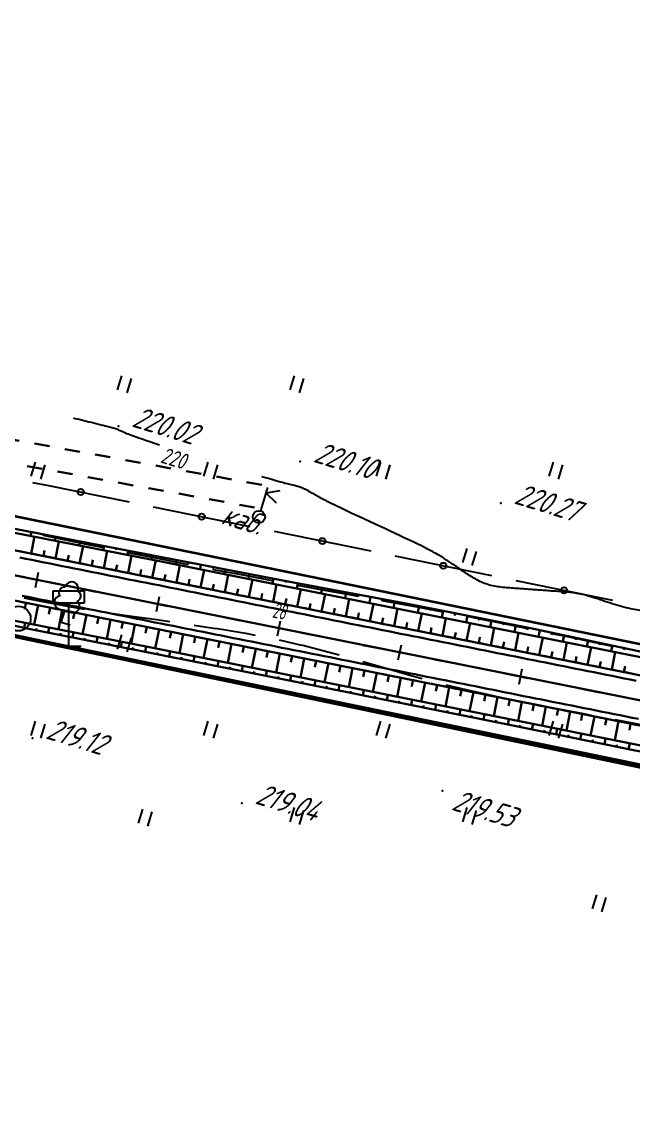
# Model space of a CAD drawing. Header units: millimetres. Extents: x -698 to 8131, y -704 to 4503.
# Drawn here: x 1916.4 to 2015.5, y 3355.9 to 3534.4 of the extents above; entities that cross this region are included whole.
import ezdxf

# ---------------------------------------------------------------- set-up
doc = ezdxf.new("R2010")
doc.units = ezdxf.units.MM
for name, pattern in [('CONTI', [0]), ('STRIHSMALL', [1, 0.5, -0.5]), ('STROT', [1.7, 0.5, -1.2])]:
    doc.linetypes.add(name, pattern=pattern)
for name, color, linetype, lineweight in [('10', 1, 'Continuous', 35), ('КОПИЯ_ОСЬ_13_ОТКОСЫ', 7, 'Continuous', 30), ('КОПИЯ_ОСЬ_ГРАНИЦЫ_ПОЛОС', 7, 'Continuous', 30), ('ОСЬ_ВЕРХ_ПОКРЫТИЯ_ГРАНИЦЫ_ПОЛОС', 7, 'Continuous', 30), ('ОСЬ_ВЕРХ_ПОКРЫТИЯ_ОСЬ', 1, 'Continuous', 30)]:
    doc.layers.add(name, color=color, linetype=linetype, lineweight=lineweight)
for name, color, linetype in [('_Ростелеком', 6, 'Continuous'), ('GOR_BDEFAULT', 212, 'CONTI'), ('NAD_MDEFAULT', 7, 'CONTI'), ('PI_OTDEFAULT', 172, 'CONTI'), ('PI_TTDEFAULT', 5, 'CONTI'), ('PLN_O', 7, 'CONTI'), ('SIT_LDEFAULT', 7, 'CONTI'), ('USLZNDEFAULT', 7, 'CONTI'), ('ZAPSKDEFAULT', 7, 'CONTI'), ('Изменение выноски', 3, 'Continuous'), ('ОСЬ_ВЕРХ_ПОКРЫТИЯ_ПИКЕТЫ', 1, 'Continuous'), ('разметка', 7, 'Continuous')]:
    doc.layers.add(name, color=color, linetype=linetype)
doc.styles.add('eskd', font='isocpeui.ttf', dxfattribs={"width": 1.2})
doc.styles.add('SHRFT', font='isocpeui.ttf', dxfattribs={"width": 3.5})
doc.styles.get("Standard").update_dxf_attribs({"font": 'isocpeui.ttf'})
doc.styles.add('STYLE1', font='isocpeui.ttf', dxfattribs={"width": 0.9})
doc.linetypes.add('кабель_связи_проект.', pattern='A,10,-1,["/",STYLE1,S=3,R=0,X=0,Y=-1.5],-4.1', length=15.1)

# ---------------------------------------------------------------- blocks, each defined once
blk = doc.blocks.new('BL_2011')
at = {"color": 0}
for p, q in [((0, 0), (0, 2.4)), ((1.6, 0), (1.6, 2.4))]:
    blk.add_line(p, q, dxfattribs=at)
blk = doc.blocks.new('BL_104')
at = {"color": 0}
for p, q in [((-0.9, 2), (0.9, 2)), ((0, 0), (0, 2)), ((1.5, 0), (0, 0))]:
    blk.add_line(p, q, dxfattribs=at)
for centre, radius, start, end in [((-0.94, 4.8), 0.88, 100, 235), ((0, 5.8), 1.04, 358, 185), ((0.94, 4.8), 0.88, 305, 80), ((-1, 3.1), 1.1, 115, 270), ((1, 3.1), 1.1, 270, 65)]:
    blk.add_arc(centre, radius, start, end, dxfattribs=at)
blk = doc.blocks.new('BL_4017')
at = {"color": 0}
for p, q in [((0, 1), (0, 5)), ((2, 5), (0, 4)), ((0, 4), (2, 3))]:
    blk.add_line(p, q, dxfattribs=at)
blk.add_circle((0, 0), 1, dxfattribs=at)
blk = doc.blocks.new('BL_13')
at = {"color": 0}
for p, q in [((-2.5, 7), (-2.5, 9)), ((-2.5, 9), (2.5, 9)), ((2.5, 9), (2.5, 7)), ((0, 7), (-2.5, 7)), ((0, 0), (0, 7)), ((2.5, 7), (0, 7)), ((2, 0), (0, 0))]:
    blk.add_line(p, q, dxfattribs=at)

msp = doc.modelspace()

# ---------------------------------------------------------------- linework, layer by layer
at = {"layer": '10'}
for points in [[(1046.54, 3727.06), (1198.73, 3733.06), (1220.21, 3730.38), (1260.15, 3712.3), (1366.67, 3650.01), (1391.9, 3633.6), (1426.22, 3611.28), (1477.83, 3579.5), (1522.49, 3550.7), (1558.31, 3536.5), (1597.92, 3523.88), (1628.59, 3510.07), (1698.42, 3498.65), (1715.91, 3495.08), (1834.88, 3470.78), (1953.68, 3446.5), (2141.8, 3408.07), (2216.55, 3392.8)], [(2162.78, 3383.77), (2086.08, 3399.1), (2023.84, 3412.1), (1914.29, 3434.96), (1842.82, 3450.02), (1748.35, 3469.32), (1605.03, 3494.4), (1606.56, 3488.91), (1596.89, 3490.53), (1543.04, 3509.99), (1510.86, 3521.34), (1481.72, 3540.65), (1368.53, 3619.73), (1289.9, 3664.83), (1246.89, 3688.96), (1228.04, 3695.53), (1204.68, 3699.25), (843.89, 3696)]]:
    msp.add_lwpolyline(points, dxfattribs=at)
at = {"layer": '_Ростелеком', "linetype": 'кабель_связи_проект.', "lineweight": 40, "ltscale": 0.25}
msp.add_lwpolyline([(1139.32, 3707.38), (1173.44, 3705.05), (1210.37, 3699.1), (1228.09, 3695.88), (1247.2, 3689.26), (1259.61, 3683.86), (1298.75, 3664.91), (1337.61, 3641.34), (1379.14, 3613.35), (1432.54, 3577.08), (1497.38, 3534.92), (1507.86, 3528.1), (1522.68, 3520.44), (1549.01, 3508.8), (1605.06, 3494.77), (1669.26, 3483.8), (1746.71, 3469.61), (1806.75, 3457.39), (1856.92, 3447.11), (1888.77, 3440.62), (1918.48, 3434.38), (2018.59, 3413.69), (2116.88, 3393.62), (2299.36, 3355.85)], dxfattribs=at)
at = {"layer": 'GOR_BDEFAULT', "color": 212, "elevation": 220, "flags": 128}
for points in [[(1938.73, 3465.87), (1937.9, 3466.14), (1937.15, 3466.39), (1936.48, 3466.62), (1935.89, 3466.82), (1935.37, 3467), (1934.92, 3467.16), (1934.52, 3467.3), (1934.18, 3467.43), (1933.89, 3467.54), (1933.64, 3467.64), (1933.43, 3467.73), (1933.26, 3467.8), (1933.11, 3467.87), (1932.98, 3467.92), (1932.87, 3467.97), (1932.24, 3468.27), (1932.07, 3468.35), (1931.92, 3468.42), (1931.78, 3468.48), (1931.65, 3468.52), (1930.2, 3468.89), (1929.91, 3468.97), (1929.59, 3469.05), (1929.24, 3469.13), (1928.87, 3469.22), (1928.48, 3469.32), (1928.09, 3469.42), (1927.68, 3469.52), (1927.27, 3469.62), (1926.87, 3469.72), (1926.47, 3469.81), (1926.09, 3469.91), (1925.72, 3470), (1925.38, 3470.08), (1925.06, 3470.16), (1924.77, 3470.23)], [(2140.79, 3433.66), (2140.53, 3433.44), (2140.25, 3433.19), (2139.94, 3432.93), (2139.61, 3432.64), (2139.27, 3432.35), (2138.91, 3432.04), (2138.55, 3431.72), (2138.18, 3431.41), (2137.8, 3431.09), (2137.44, 3430.78), (2137.08, 3430.47), (2136.73, 3430.17), (2136.39, 3429.89), (2136.08, 3429.63), (2135.78, 3429.39), (2135.52, 3429.17), (2135.27, 3428.97), (2135.05, 3428.8), (2134.86, 3428.65), (2134.68, 3428.51), (2134.51, 3428.39), (2134.37, 3428.28), (2134.23, 3428.19), (2134.11, 3428.11), (2134, 3428.04), (2133.9, 3427.97), (2133.8, 3427.92), (2133.7, 3427.86), (2133.61, 3427.81), (2133.52, 3427.76), (2133.43, 3427.71), (2133.33, 3427.66), (2133.24, 3427.61), (2133.14, 3427.55), (2133.04, 3427.5), (2132.94, 3427.44), (2132.84, 3427.38), (2132.73, 3427.33), (2132.63, 3427.27), (2132.52, 3427.21), (2132.41, 3427.15), (2132.3, 3427.08), (2132.18, 3427.02), (2132.07, 3426.95), (2131.95, 3426.88), (2131.82, 3426.82), (2131.7, 3426.75), (2131.58, 3426.67), (2131.45, 3426.6), (2131.32, 3426.53), (2131.19, 3426.46), (2131.05, 3426.39), (2130.92, 3426.32), (2130.78, 3426.26), (2130.64, 3426.19), (2130.5, 3426.13), (2130.35, 3426.07), (2130.21, 3426.01), (2130.06, 3425.96), (2129.91, 3425.91), (2129.76, 3425.87), (2129.61, 3425.83), (2129.46, 3425.79), (2129.3, 3425.76), (2129.15, 3425.73), (2128.99, 3425.7), (2128.83, 3425.67), (2128.67, 3425.65), (2128.5, 3425.63), (2128.33, 3425.61), (2128.17, 3425.59), (2128, 3425.57), (2127.82, 3425.55), (2127.65, 3425.53), (2127.47, 3425.51), (2127.3, 3425.49), (2127.11, 3425.47), (2126.93, 3425.45), (2126.75, 3425.43), (2126.56, 3425.41), (2126.37, 3425.39), (2126.18, 3425.37), (2125.99, 3425.35), (2125.79, 3425.33), (2125.59, 3425.3), (2125.39, 3425.28), (2125.19, 3425.26), (2124.98, 3425.23), (2124.78, 3425.21), (2124.57, 3425.19), (2124.36, 3425.16), (2124.14, 3425.14), (2123.92, 3425.12), (2123.71, 3425.09), (2123.48, 3425.07), (2123.26, 3425.04), (2123.03, 3425.02), (2122.8, 3424.99), (2122.57, 3424.97), (2122.34, 3424.94), (2122.1, 3424.91), (2121.86, 3424.89), (2121.61, 3424.86), (2121.37, 3424.83), (2121.11, 3424.8), (2120.86, 3424.77), (2120.6, 3424.74), (2120.34, 3424.71), (2120.06, 3424.67), (2119.78, 3424.63), (2119.48, 3424.58), (2119.17, 3424.53), (2118.85, 3424.47), (2118.51, 3424.41), (2118.15, 3424.34), (2117.77, 3424.25), (2117.37, 3424.16), (2116.94, 3424.06), (2116.49, 3423.94), (2116.01, 3423.82), (2115.51, 3423.68), (2114.98, 3423.53), (2114.43, 3423.37), (2113.86, 3423.2), (2113.28, 3423.03), (2112.7, 3422.86), (2112.1, 3422.68), (2111.51, 3422.5), (2110.91, 3422.33), (2110.33, 3422.16), (2109.75, 3421.99), (2109.19, 3421.84), (2108.65, 3421.69), (2108.13, 3421.56), (2107.63, 3421.43), (2107.17, 3421.33), (2106.73, 3421.24), (2106.32, 3421.16), (2105.93, 3421.1), (2105.56, 3421.04), (2105.22, 3421), (2104.89, 3420.96), (2104.57, 3420.94), (2104.27, 3420.92), (2103.98, 3420.91), (2103.7, 3420.9), (2103.42, 3420.9), (2103.15, 3420.9), (2102.89, 3420.91), (2102.62, 3420.91), (2102.35, 3420.92), (2102.08, 3420.92), (2101.81, 3420.93), (2101.54, 3420.93), (2101.27, 3420.94), (2100.99, 3420.94), (2100.71, 3420.95), (2100.44, 3420.96), (2100.16, 3420.96), (2099.88, 3420.97), (2099.59, 3420.98), (2099.31, 3420.98), (2099.02, 3420.99), (2098.73, 3421), (2098.45, 3421.01), (2098.15, 3421.02), (2097.86, 3421.03), (2097.57, 3421.04), (2097.27, 3421.05), (2096.98, 3421.06), (2096.68, 3421.07), (2096.38, 3421.09), (2096.08, 3421.1), (2095.78, 3421.12), (2095.48, 3421.14), (2095.17, 3421.17), (2094.87, 3421.2), (2094.56, 3421.23), (2094.26, 3421.26), (2093.95, 3421.3), (2093.64, 3421.34), (2093.33, 3421.39), (2093.02, 3421.44), (2092.71, 3421.49), (2092.39, 3421.55), (2092.08, 3421.61), (2091.77, 3421.67), (2091.45, 3421.74), (2091.13, 3421.8), (2090.82, 3421.87), (2090.5, 3421.94), (2090.18, 3422.02), (2089.86, 3422.09), (2089.54, 3422.16), (2089.22, 3422.24), (2088.9, 3422.32), (2088.57, 3422.39), (2088.25, 3422.47), (2087.93, 3422.55), (2087.6, 3422.63), (2087.28, 3422.71), (2086.95, 3422.79), (2086.62, 3422.87), (2086.29, 3422.95), (2085.97, 3423.03), (2085.64, 3423.11), (2085.31, 3423.19), (2084.98, 3423.27), (2084.65, 3423.35), (2084.31, 3423.44), (2083.98, 3423.52), (2083.65, 3423.6), (2083.32, 3423.68), (2082.98, 3423.77), (2082.65, 3423.85), (2082.32, 3423.93), (2081.98, 3424.02), (2081.65, 3424.1), (2081.31, 3424.18), (2080.97, 3424.27), (2080.64, 3424.35), (2080.3, 3424.43), (2079.97, 3424.52), (2079.63, 3424.6), (2079.29, 3424.68), (2078.96, 3424.77), (2078.62, 3424.85), (2078.29, 3424.93), (2077.95, 3425.02), (2077.63, 3425.1), (2077.3, 3425.18), (2076.99, 3425.26), (2076.68, 3425.33), (2076.37, 3425.41), (2076.08, 3425.48), (2075.79, 3425.55), (2075.52, 3425.62), (2075.26, 3425.68), (2075.01, 3425.74), (2074.77, 3425.79), (2074.55, 3425.84), (2074.34, 3425.89), (2074.14, 3425.94), (2073.95, 3425.98), (2073.77, 3426.02), (2073.59, 3426.06), (2073.42, 3426.1), (2073.24, 3426.13), (2073.07, 3426.17), (2072.89, 3426.21), (2072.71, 3426.25), (2072.52, 3426.29), (2072.32, 3426.33), (2072.12, 3426.38), (2071.9, 3426.43), (2071.67, 3426.49), (2071.42, 3426.54), (2071.17, 3426.6), (2070.9, 3426.67), (2070.62, 3426.74), (2070.33, 3426.81), (2070.04, 3426.88), (2069.73, 3426.95), (2069.42, 3427.03), (2069.11, 3427.11), (2068.79, 3427.18), (2068.47, 3427.26), (2068.15, 3427.34), (2067.82, 3427.42), (2067.5, 3427.5), (2067.17, 3427.59), (2066.85, 3427.67), (2066.52, 3427.75), (2066.2, 3427.82), (2065.88, 3427.9), (2065.56, 3427.98), (2065.24, 3428.06), (2064.92, 3428.14), (2064.61, 3428.22), (2064.29, 3428.29), (2063.97, 3428.37), (2063.66, 3428.44), (2063.35, 3428.52), (2063.03, 3428.59), (2062.72, 3428.67), (2062.41, 3428.74), (2062.1, 3428.81), (2061.8, 3428.88), (2061.49, 3428.95), (2061.19, 3429.02), (2060.88, 3429.09), (2060.58, 3429.17), (2060.28, 3429.24), (2059.98, 3429.31), (2059.68, 3429.38), (2059.39, 3429.45), (2059.09, 3429.53), (2058.8, 3429.6), (2058.5, 3429.68), (2058.21, 3429.76), (2057.92, 3429.84), (2057.63, 3429.92), (2057.35, 3430), (2057.06, 3430.09), (2056.78, 3430.17), (2056.49, 3430.26), (2056.21, 3430.35), (2055.93, 3430.43), (2055.65, 3430.52), (2055.37, 3430.61), (2055.09, 3430.7), (2054.82, 3430.78), (2054.54, 3430.87), (2054.27, 3430.96), (2053.99, 3431.05), (2053.72, 3431.13), (2053.45, 3431.22), (2053.18, 3431.3), (2052.91, 3431.39), (2052.64, 3431.47), (2052.37, 3431.55), (2052.11, 3431.63), (2051.84, 3431.72), (2051.57, 3431.8), (2051.31, 3431.88), (2051.05, 3431.96), (2050.78, 3432.04), (2050.52, 3432.12), (2050.26, 3432.2), (2050, 3432.27), (2049.74, 3432.35), (2049.49, 3432.43), (2049.23, 3432.51), (2048.97, 3432.58), (2048.72, 3432.66), (2048.46, 3432.74), (2048.21, 3432.81), (2047.96, 3432.89), (2047.7, 3432.97), (2047.45, 3433.04), (2047.2, 3433.12), (2046.95, 3433.19), (2046.7, 3433.26), (2046.45, 3433.34), (2046.21, 3433.41), (2045.96, 3433.48), (2045.71, 3433.55), (2045.47, 3433.62), (2045.22, 3433.69), (2044.98, 3433.76), (2044.73, 3433.83), (2044.49, 3433.9), (2044.24, 3433.96), (2043.99, 3434.02), (2043.75, 3434.08), (2043.5, 3434.14), (2043.25, 3434.19), (2043, 3434.25), (2042.75, 3434.3), (2042.5, 3434.34), (2042.25, 3434.39), (2041.99, 3434.43), (2041.74, 3434.47), (2041.48, 3434.51), (2041.23, 3434.54), (2040.97, 3434.58), (2040.71, 3434.61), (2040.45, 3434.64), (2040.19, 3434.68), (2039.92, 3434.71), (2039.66, 3434.75), (2039.39, 3434.79), (2039.13, 3434.83), (2038.86, 3434.87), (2038.59, 3434.91), (2038.33, 3434.96), (2038.06, 3435.01), (2037.79, 3435.06), (2037.52, 3435.12), (2037.24, 3435.18), (2036.97, 3435.24), (2036.7, 3435.3), (2036.43, 3435.37), (2036.16, 3435.43), (2035.89, 3435.5), (2035.62, 3435.57), (2035.34, 3435.63), (2035.07, 3435.7), (2034.8, 3435.77), (2034.53, 3435.84), (2034.27, 3435.91), (2034, 3435.98), (2033.73, 3436.04), (2033.47, 3436.11), (2033.2, 3436.18), (2032.94, 3436.25), (2032.67, 3436.31), (2032.41, 3436.38), (2032.15, 3436.45), (2031.89, 3436.52), (2031.63, 3436.58), (2031.37, 3436.65), (2031.11, 3436.71), (2030.85, 3436.78), (2030.59, 3436.85), (2030.34, 3436.91), (2030.08, 3436.98), (2029.82, 3437.05), (2029.57, 3437.11), (2029.31, 3437.17), (2029.06, 3437.24), (2028.81, 3437.3), (2028.55, 3437.36), (2028.3, 3437.42), (2028.04, 3437.48), (2027.79, 3437.54), (2027.53, 3437.6), (2027.28, 3437.65), (2027.02, 3437.7), (2026.76, 3437.76), (2026.5, 3437.8), (2026.24, 3437.85), (2025.98, 3437.89), (2025.72, 3437.94), (2025.46, 3437.98), (2025.2, 3438.02), (2024.93, 3438.06), (2024.67, 3438.09), (2024.4, 3438.13), (2024.13, 3438.17), (2023.87, 3438.2), (2023.6, 3438.23), (2023.32, 3438.27), (2023.05, 3438.3), (2022.78, 3438.33), (2022.5, 3438.37), (2022.23, 3438.4), (2021.95, 3438.43), (2021.67, 3438.47), (2021.39, 3438.5), (2021.11, 3438.54), (2020.82, 3438.57), (2020.54, 3438.6), (2020.25, 3438.64), (2019.96, 3438.67), (2019.68, 3438.7), (2019.39, 3438.74), (2019.09, 3438.77), (2018.8, 3438.81), (2018.51, 3438.84), (2018.21, 3438.88), (2017.92, 3438.91), (2017.62, 3438.95), (2017.32, 3438.99), (2017.01, 3439.03), (2016.7, 3439.08), (2016.39, 3439.12), (2016.07, 3439.18), (2015.75, 3439.23), (2015.42, 3439.3), (2015.09, 3439.36), (2014.75, 3439.44), (2014.4, 3439.52), (2014.04, 3439.61), (2013.67, 3439.7), (2013.3, 3439.81), (2012.92, 3439.92), (2012.53, 3440.04), (2012.14, 3440.17), (2011.75, 3440.29), (2011.35, 3440.42), (2010.96, 3440.55), (2010.56, 3440.69), (2010.17, 3440.82), (2009.79, 3440.94), (2009.4, 3441.07), (2009.03, 3441.19), (2008.66, 3441.3), (2008.31, 3441.4), (2007.96, 3441.5), (2007.63, 3441.59), (2007.31, 3441.66), (2007, 3441.73), (2006.7, 3441.79), (2006.41, 3441.85), (2006.13, 3441.89), (2005.86, 3441.93), (2005.59, 3441.97), (2005.33, 3442), (2005.07, 3442.03), (2004.81, 3442.05), (2004.56, 3442.07), (2004.31, 3442.09), (2004.06, 3442.11), (2003.81, 3442.13), (2003.56, 3442.14), (2003.31, 3442.16), (2003.06, 3442.18), (2002.8, 3442.2), (2002.55, 3442.22), (2002.29, 3442.23), (2002.03, 3442.25), (2001.78, 3442.27), (2001.52, 3442.29), (2001.26, 3442.31), (2000.99, 3442.33), (2000.73, 3442.34), (2000.47, 3442.36), (2000.2, 3442.38), (1999.94, 3442.4), (1999.67, 3442.42), (1999.41, 3442.44), (1999.14, 3442.46), (1998.87, 3442.48), (1998.6, 3442.5), (1998.33, 3442.52), (1998.05, 3442.54), (1997.78, 3442.56), (1997.51, 3442.58), (1997.23, 3442.6), (1996.95, 3442.62), (1996.68, 3442.64), (1996.4, 3442.66), (1996.12, 3442.68), (1995.84, 3442.7), (1995.56, 3442.72), (1995.28, 3442.75), (1995, 3442.77), (1994.71, 3442.79), (1994.43, 3442.82), (1994.15, 3442.85), (1993.87, 3442.89), (1993.59, 3442.92), (1993.32, 3442.97), (1993.04, 3443.02), (1992.77, 3443.07), (1992.49, 3443.13), (1992.23, 3443.2), (1991.96, 3443.28), (1991.7, 3443.37), (1991.44, 3443.46), (1991.18, 3443.56), (1990.93, 3443.67), (1990.68, 3443.79), (1990.43, 3443.91), (1990.19, 3444.04), (1989.95, 3444.18), (1989.71, 3444.31), (1989.48, 3444.46), (1989.25, 3444.6), (1989.02, 3444.74), (1988.8, 3444.89), (1988.58, 3445.03), (1988.36, 3445.18), (1988.15, 3445.32), (1987.94, 3445.47), (1987.73, 3445.61), (1987.53, 3445.74), (1987.33, 3445.88), (1987.13, 3446.01), (1986.94, 3446.14), (1986.74, 3446.27), (1986.55, 3446.4), (1986.37, 3446.53), (1986.18, 3446.65), (1986, 3446.77), (1985.82, 3446.89), (1985.65, 3447.01), (1985.47, 3447.13), (1985.3, 3447.25), (1985.13, 3447.36), (1984.96, 3447.47), (1984.79, 3447.59), (1984.6, 3447.71), (1984.4, 3447.84), (1984.17, 3447.97), (1983.93, 3448.11), (1983.66, 3448.27), (1983.35, 3448.43), (1983.01, 3448.62), (1982.63, 3448.82), (1982.21, 3449.03), (1981.73, 3449.27), (1981.21, 3449.53), (1980.62, 3449.82), (1979.98, 3450.13), (1979.28, 3450.46), (1978.54, 3450.81), (1977.76, 3451.18), (1976.95, 3451.56), (1976.12, 3451.95), (1975.28, 3452.34), (1974.43, 3452.73), (1973.59, 3453.13), (1972.76, 3453.51), (1971.95, 3453.89), (1971.17, 3454.25), (1970.42, 3454.6), (1969.73, 3454.92), (1969.08, 3455.23), (1968.49, 3455.5), (1967.97, 3455.75), (1967.49, 3455.98), (1967.07, 3456.19), (1966.69, 3456.37), (1966.35, 3456.54), (1966.05, 3456.69), (1965.79, 3456.82), (1965.55, 3456.94), (1965.34, 3457.05), (1965.16, 3457.15), (1964.99, 3457.24), (1964.84, 3457.32), (1964.69, 3457.4), (1964.56, 3457.48), (1964.42, 3457.55), (1964.29, 3457.62), (1964.17, 3457.69), (1964.04, 3457.76), (1963.92, 3457.83), (1963.8, 3457.9), (1963.68, 3457.97), (1963.57, 3458.03), (1963.45, 3458.09), (1963.34, 3458.16), (1963.23, 3458.22), (1963.13, 3458.28), (1963.02, 3458.33), (1962.92, 3458.39), (1962.82, 3458.45), (1962.72, 3458.5), (1962.62, 3458.56), (1962.53, 3458.61), (1962.43, 3458.66), (1962.33, 3458.71), (1962.24, 3458.76), (1962.14, 3458.81), (1962.04, 3458.86), (1961.94, 3458.9), (1961.83, 3458.95), (1961.72, 3458.99), (1961.61, 3459.03), (1961.49, 3459.07), (1961.37, 3459.11), (1961.24, 3459.15), (1961.11, 3459.19), (1960.96, 3459.22), (1960.8, 3459.26), (1960.61, 3459.31), (1960.4, 3459.36), (1960.14, 3459.42), (1959.85, 3459.49), (1959.51, 3459.58), (1959.12, 3459.68), (1958.67, 3459.8), (1958.16, 3459.94), (1957.58, 3460.1), (1956.92, 3460.29), (1956.18, 3460.5), (1955.35, 3460.74)]]:
    msp.add_lwpolyline(points, dxfattribs=at)
at = {"layer": 'PI_TTDEFAULT', "color": 5}
for p in [(1932.06, 3468.94, 220.02), (1961.53, 3463.21, 220.1), (1994.06, 3456.47, 220.27), (1918.11, 3418.37, 219.12), (1984.61, 3409.82, 219.53), (1952.06, 3407.83, 219.04)]:
    msp.add_point(p, dxfattribs=at)
at = {"layer": 'PLN_O'}
for p, q in [((1918.11, 3459.84), (1920.44, 3459.41)), ((1920.44, 3459.41), (1933.8, 3456.69)), ((1937.72, 3455.89), (1953.4, 3452.7)), ((1957.32, 3451.91), (1973, 3448.72)), ((1976.91, 3447.92), (1992.59, 3444.73)), ((1996.51, 3443.93), (2012.19, 3440.74))]:
    msp.add_line(p, q, dxfattribs=at)
for centre in [(1925.96, 3458.28), (1945.56, 3454.29), (1965.16, 3450.31), (1984.75, 3446.32), (2004.35, 3442.33)]:
    msp.add_circle(centre, 0.5, dxfattribs=at)
at = {"layer": 'SIT_LDEFAULT', "color": 7}
for p, q in [((1922.75, 3450.63), (1919.91, 3451.21)), ((1926.97, 3449.77), (1922.75, 3450.63)), ((1929.71, 3449.22), (1926.97, 3449.77)), ((1935.31, 3448.1), (1933.64, 3448.43)), ((1939.49, 3447.27), (1935.31, 3448.1)), ((1943.45, 3446.49), (1939.49, 3447.27)), ((1947.83, 3445.63), (1947.37, 3445.72)), ((1952.01, 3444.83), (1947.83, 3445.63)), ((1956.19, 3444.03), (1952.01, 3444.83)), ((1957.19, 3443.84), (1956.19, 3444.03)), ((1965.22, 3442.37), (1961.13, 3443.11)), ((1970.11, 3441.49), (1965.22, 3442.37)), ((1916.71, 3441.12), (1919.48, 3440.57)), ((1919.48, 3440.56), (1923.8, 3439.76)), ((1923.8, 3439.76), (1926.55, 3439.31)), ((1970.97, 3441.33), (1970.11, 3441.48)), ((1975.14, 3440.59), (1974.91, 3440.63)), ((1980.22, 3439.66), (1975.14, 3440.59)), ((1930.5, 3438.7), (1933.02, 3438.33)), ((1933.02, 3438.33), (1937.92, 3437.64)), ((1984.74, 3438.82), (1980.22, 3439.65)), ((1990.21, 3437.78), (1988.67, 3438.08)), ((1937.92, 3437.64), (1940.4, 3437.29)), ((1944.35, 3436.7), (1947.83, 3436.18)), ((1947.83, 3436.19), (1952.67, 3435.39)), ((1995.12, 3436.8), (1990.21, 3437.78)), ((1998.48, 3436.12), (1995.12, 3436.81)), ((1952.67, 3435.39), (1954.23, 3435.09)), ((2005.15, 3434.73), (2002.39, 3435.3)), ((2010.17, 3433.68), (2005.15, 3434.74)), ((1958.15, 3434.3), (1961.78, 3433.47)), ((1961.78, 3433.48), (1966.23, 3432.32)), ((2012.18, 3433.25), (2010.17, 3433.67)), ((1966.23, 3432.32), (1967.85, 3431.87)), ((1971.7, 3430.8), (1975.09, 3429.82)), ((1975.09, 3429.81), (1979.51, 3428.55)), ((1979.51, 3428.55), (1981.32, 3428.06)), ((1985.19, 3427.04), (1988.42, 3426.24)), ((1988.42, 3426.24), (1992.99, 3425.23)), ((1992.99, 3425.23), (1994.93, 3424.83)), ((1998.85, 3424.03), (2002.55, 3423.3)), ((2002.55, 3423.3), (2007.46, 3422.36)), ((2007.46, 3422.36), (2008.67, 3422.13)), ((2012.6, 3421.39), (2017.32, 3420.49))]:
    msp.add_line(p, q, dxfattribs=at)
msp.add_circle((1915.83, 3437.76), 2, dxfattribs=at)
at = {"layer": 'Изменение выноски', "color": 6, "linetype": 'STRIHSMALL', "lineweight": 30, "ltscale": 5}
for points in [[(556.33, 3860.56), (604.92, 3817.02), (628.18, 3799.3), (686.1, 3761.1), (720.91, 3742.41), (750.29, 3732.58), (769.13, 3728.28), (789.49, 3727.11), (889.15, 3726.4), (1065.26, 3728.59), (1211.22, 3732.1), (1235.19, 3728.31), (1268.03, 3716.59), (1413.95, 3630.28), (1512.48, 3559.58), (1541.19, 3544.01), (1583.74, 3530.32), (1643.33, 3517.86), (1703.53, 3507.5), (1908.59, 3467.92), (1956.68, 3459.18)], [(555.17, 3856.91), (603.76, 3813.37), (627.02, 3795.65), (684.94, 3757.46), (719.75, 3738.77), (749.12, 3728.93), (767.97, 3724.63), (788.33, 3723.46), (887.99, 3722.75), (1064.1, 3724.94), (1210.06, 3728.46), (1234.03, 3724.67), (1266.87, 3712.94), (1412.79, 3626.64), (1511.32, 3555.93), (1540.03, 3540.36), (1582.58, 3526.67), (1642.17, 3514.21), (1702.36, 3503.85), (1907.42, 3464.27), (1955.51, 3455.53)]]:
    msp.add_lwpolyline(points, dxfattribs=at)
at = {"layer": 'КОПИЯ_ОСЬ_13_ОТКОСЫ'}
for points in [[(1645.77, 3502.67), (2240.93, 3383.77)], [(1665.16, 3501.23), (1684.76, 3497.23), (1704.37, 3493.34), (1782.9, 3478.05), (1841.75, 3466.38), (1900.57, 3454.52), (1920.2, 3450.71), (1939.83, 3446.87), (2077.13, 3419.47), (2096.73, 3415.53), (2116.32, 3411.47), (2135.93, 3407.55), (2155.59, 3403.88)], [(1665.16, 3501.23), (1684.76, 3497.23), (1704.37, 3493.34), (1782.9, 3478.05), (1841.75, 3466.38), (1900.57, 3454.52), (1920.2, 3450.71), (1939.83, 3446.87), (2077.13, 3419.47), (2096.73, 3415.53), (2116.32, 3411.47), (2135.93, 3407.55), (2155.59, 3403.88)], [(1665.22, 3501.56), (1684.81, 3497.51), (1704.45, 3493.73), (1724.11, 3490.03), (1763.37, 3482.36), (1773.19, 3480.48), (1783.01, 3478.58), (1792.82, 3476.64), (1802.63, 3474.74), (1822.27, 3470.96), (1841.9, 3467.11), (1900.69, 3455.14), (1920.32, 3451.31), (1959.61, 3443.77), (1979.27, 3440.11), (1998.89, 3436.23), (2018.46, 3432.07), (2038.1, 3428.29), (2057.76, 3424.63), (2096.84, 3416.06), (2116.42, 3411.98), (2136.01, 3407.98), (2155.67, 3404.27)], [(1633.9, 3496.89), (2231.89, 3377.42)], [(1662.44, 3487.62), (1682.08, 3483.86), (1701.71, 3479.99), (1780.14, 3464.25), (1917.46, 3436.98), (1937.09, 3433.12), (2074.37, 3405.67), (2093.99, 3401.79), (2103.81, 3399.91), (2113.63, 3398.01), (2133.26, 3394.18), (2152.91, 3390.47)], [(1917.95, 3451.78), (1917.83, 3451.17)], [(1917.94, 3448.3), (1918.48, 3451.04)], [(1919.91, 3451.39), (1919.87, 3451.19)], [(1921.87, 3451.01), (1921.76, 3450.41)], [(1923.84, 3450.64), (1923.8, 3450.44)], [(1919.9, 3447.9), (1920.08, 3448.82)], [(1921.86, 3447.51), (1922.41, 3450.28)], [(1925.8, 3450.26), (1925.68, 3449.64)], [(1925.78, 3446.73), (1926.34, 3449.51)], [(1927.77, 3449.88), (1927.73, 3449.68)], [(1929.73, 3449.51), (1929.61, 3448.87)], [(1929.7, 3445.95), (1930.26, 3448.74)], [(1931.69, 3449.13), (1931.65, 3448.92)], [(1933.66, 3448.75), (1933.53, 3448.1)], [(1923.82, 3447.12), (1924, 3448.04)], [(1927.74, 3446.34), (1927.93, 3447.26)], [(1933.63, 3445.16), (1934.19, 3447.97)], [(1935.62, 3448.38), (1935.58, 3448.16)], [(1937.59, 3448), (1937.46, 3447.33)], [(1937.55, 3444.38), (1938.11, 3447.21)], [(1939.55, 3447.62), (1939.51, 3447.4)], [(1941.52, 3447.25), (1941.38, 3446.56)], [(1931.66, 3445.55), (1931.85, 3446.49)], [(1935.59, 3444.77), (1935.77, 3445.71)], [(1941.47, 3443.59), (1942.04, 3446.43)], [(1943.48, 3446.87), (1943.44, 3446.64)], [(1945.44, 3446.49), (1945.31, 3445.78)], [(1945.39, 3442.81), (1945.96, 3445.65)], [(1947.41, 3446.11), (1947.36, 3445.88)], [(1949.37, 3445.74), (1949.23, 3445)], [(1951.34, 3445.36), (1951.29, 3445.11)], [(1939.51, 3443.99), (1939.7, 3444.93)], [(1943.43, 3443.2), (1943.62, 3444.15)], [(1947.35, 3442.42), (1947.54, 3443.36)], [(1949.32, 3442.03), (1949.88, 3444.87)], [(1953.3, 3444.98), (1953.15, 3444.21)], [(1953.24, 3441.24), (1953.81, 3444.08)], [(1955.26, 3444.61), (1955.22, 3444.35)], [(1957.23, 3444.23), (1957.08, 3443.43)], [(1959.19, 3443.85), (1959.14, 3443.59)], [(1961.16, 3443.48), (1961, 3442.65)], [(1951.28, 3441.64), (1951.47, 3442.58)], [(1955.2, 3440.85), (1955.39, 3441.8)], [(1957.16, 3440.46), (1957.73, 3443.3)], [(1961.08, 3439.68), (1961.65, 3442.52)], [(1963.12, 3443.12), (1963.07, 3442.84)], [(1965.09, 3442.75), (1964.93, 3441.86)], [(1965.01, 3438.89), (1965.57, 3441.73)], [(1967.06, 3442.39), (1967, 3442.09)], [(1969.02, 3442.02), (1968.85, 3441.08)], [(1970.99, 3441.65), (1970.93, 3441.34)], [(1897.77, 3440.49), (1917.29, 3436.13), (1927.11, 3434.22), (1936.92, 3432.28), (1956.54, 3428.4), (1995.75, 3420.49), (2015.34, 3416.48), (2025.16, 3414.58), (2044.81, 3410.84), (2054.64, 3409), (2074.31, 3405.36), (2084.13, 3403.5), (2093.95, 3401.61), (2113.59, 3397.81), (2133.21, 3393.92), (2152.87, 3390.26)], [(1917.07, 3440.32), (1916.87, 3439.27)], [(1919.04, 3439.92), (1918.41, 3436.8)], [(1959.12, 3440.07), (1959.31, 3441.01)], [(1963.04, 3439.28), (1963.23, 3440.23)], [(1968.93, 3438.11), (1969.5, 3440.95)], [(1972.96, 3441.29), (1972.77, 3440.3)], [(1972.85, 3437.33), (1973.42, 3440.17)], [(1974.92, 3440.92), (1974.86, 3440.59)], [(1976.89, 3440.56), (1976.69, 3439.51)], [(1978.85, 3440.19), (1978.79, 3439.84)], [(1980.82, 3439.81), (1980.61, 3438.73)], [(1921, 3439.53), (1920.79, 3438.49)], [(1922.96, 3439.14), (1922.34, 3436.02)], [(1924.92, 3438.75), (1924.71, 3437.71)], [(1926.88, 3438.36), (1926.26, 3435.25)], [(1966.97, 3438.5), (1967.16, 3439.45)], [(1970.89, 3437.72), (1971.08, 3438.67)], [(1976.77, 3436.54), (1977.34, 3439.39)], [(1980.7, 3435.76), (1981.26, 3438.6)], [(1982.78, 3439.42), (1982.71, 3439.06)], [(1984.74, 3439.03), (1984.53, 3437.95)], [(1986.7, 3438.64), (1986.63, 3438.28)], [(1988.66, 3438.25), (1988.45, 3437.17)], [(1916.76, 3436.25), (1916.94, 3437.09)], [(1920.68, 3435.47), (1920.84, 3436.32)], [(1928.84, 3437.96), (1928.64, 3436.93)], [(1930.8, 3437.57), (1930.19, 3434.48)], [(1932.76, 3437.18), (1932.56, 3436.15)], [(1934.73, 3436.79), (1934.11, 3433.71)], [(1936.69, 3436.4), (1936.48, 3435.37)], [(1974.81, 3436.93), (1975, 3437.88)], [(1978.73, 3436.15), (1978.92, 3437.1)], [(1982.66, 3435.37), (1982.85, 3436.32)], [(1984.62, 3434.98), (1985.19, 3437.82)], [(1988.54, 3434.19), (1989.11, 3437.04)], [(1990.63, 3437.87), (1990.56, 3437.5)], [(1992.59, 3437.48), (1992.37, 3436.39)], [(1992.46, 3433.41), (1993.03, 3436.25)], [(1994.55, 3437.09), (1994.48, 3436.73)], [(1996.51, 3436.7), (1996.3, 3435.6)], [(1998.47, 3436.31), (1998.4, 3435.95)], [(1918.72, 3435.85), (1918.77, 3436.13)], [(1922.64, 3435.09), (1922.7, 3435.37)], [(1924.61, 3434.71), (1924.77, 3435.54)], [(1926.57, 3434.32), (1926.62, 3434.6)], [(1928.53, 3433.94), (1928.7, 3434.77)], [(1938.65, 3436.01), (1938.03, 3432.93)], [(1940.61, 3435.61), (1940.41, 3434.59)], [(1942.57, 3435.22), (1941.96, 3432.15)], [(1944.53, 3434.83), (1944.33, 3433.81)], [(1946.49, 3434.44), (1945.88, 3431.36)], [(1986.58, 3434.58), (1986.77, 3435.53)], [(1990.5, 3433.8), (1990.69, 3434.75)], [(1996.39, 3432.62), (1996.95, 3435.47)], [(2000.43, 3435.9), (2000.2, 3434.82)], [(2000.31, 3431.84), (2000.88, 3434.69)], [(2002.39, 3435.49), (2002.31, 3435.13)], [(2004.34, 3435.07), (2004.13, 3434.04)], [(2006.3, 3434.65), (2006.23, 3434.31)], [(1930.49, 3433.55), (1930.55, 3433.83)], [(1932.46, 3433.17), (1932.62, 3434)], [(1934.42, 3432.78), (1934.47, 3433.06)], [(1936.38, 3432.39), (1936.55, 3433.23)], [(1948.45, 3434.05), (1948.25, 3433.02)], [(1950.42, 3433.65), (1949.8, 3430.58)], [(1952.38, 3433.26), (1952.17, 3432.24)], [(1954.34, 3432.87), (1953.72, 3429.8)], [(1994.42, 3433.02), (1994.61, 3433.97)], [(1998.35, 3432.23), (1998.54, 3433.18)], [(2004.23, 3431.06), (2004.8, 3433.91)], [(2008.26, 3434.24), (2008.05, 3433.26)], [(2008.15, 3430.27), (2008.72, 3433.12)], [(2010.21, 3433.82), (2010.14, 3433.5)], [(2012.17, 3433.41), (2011.97, 3432.48)], [(2014.13, 3432.99), (2014.06, 3432.68)], [(1938.34, 3432), (1938.4, 3432.28)], [(1940.3, 3431.61), (1940.47, 3432.45)], [(1942.27, 3431.22), (1942.32, 3431.5)], [(1944.23, 3430.84), (1944.39, 3431.66)], [(1948.15, 3430.06), (1948.31, 3430.88)], [(1956.3, 3432.48), (1956.09, 3431.45)], [(1958.26, 3432.09), (1957.65, 3429.01)], [(1960.22, 3431.7), (1960.02, 3430.67)], [(1962.18, 3431.3), (1961.57, 3428.23)], [(1964.14, 3430.91), (1963.94, 3429.89)], [(2002.27, 3431.45), (2002.46, 3432.4)], [(2006.19, 3430.67), (2006.38, 3431.62)], [(2010.11, 3429.88), (2010.3, 3430.83)], [(2012.08, 3429.49), (2012.65, 3432.34)], [(1946.19, 3430.45), (1946.24, 3430.72)], [(1950.11, 3429.67), (1950.17, 3429.94)], [(1952.08, 3429.28), (1952.24, 3430.09)], [(1954.04, 3428.89), (1954.09, 3429.16)], [(1956, 3428.5), (1956.16, 3429.31)], [(1966.11, 3430.52), (1965.49, 3427.44)], [(1968.07, 3430.13), (1967.86, 3429.1)], [(1970.03, 3429.74), (1969.41, 3426.66)], [(1971.99, 3429.34), (1971.78, 3428.32)], [(2014.04, 3429.1), (2014.23, 3430.05)], [(1957.96, 3428.11), (1958.01, 3428.38)], [(1959.92, 3427.71), (1960.08, 3428.52)], [(1961.88, 3427.32), (1961.94, 3427.59)], [(1963.84, 3426.92), (1964.01, 3427.74)], [(1973.95, 3428.95), (1973.34, 3425.87)], [(1975.91, 3428.56), (1975.71, 3427.53)], [(1977.87, 3428.17), (1977.26, 3425.09)], [(1979.83, 3427.78), (1979.63, 3426.75)], [(1981.8, 3427.39), (1981.18, 3424.31)], [(1965.8, 3426.53), (1965.86, 3426.8)], [(1967.76, 3426.13), (1967.93, 3426.96)], [(1969.72, 3425.74), (1969.78, 3426.01)], [(1971.68, 3425.34), (1971.85, 3426.17)], [(1983.76, 3426.99), (1983.55, 3425.97)], [(1985.72, 3426.6), (1985.1, 3423.52)], [(1987.68, 3426.21), (1987.47, 3425.18)], [(1989.64, 3425.82), (1989.03, 3422.74)], [(1973.64, 3424.95), (1973.7, 3425.22)], [(1975.61, 3424.55), (1975.77, 3425.39)], [(1977.57, 3424.16), (1977.62, 3424.44)], [(1979.53, 3423.76), (1979.7, 3424.6)], [(1983.45, 3422.97), (1983.62, 3423.82)], [(1991.6, 3425.43), (1991.4, 3424.4)], [(1993.56, 3425.03), (1992.95, 3421.95)], [(1995.52, 3424.64), (1995.32, 3423.62)], [(1997.49, 3424.25), (1996.87, 3421.17)], [(1999.45, 3423.86), (1999.24, 3422.83)], [(1981.49, 3423.37), (1981.54, 3423.65)], [(1985.41, 3422.58), (1985.46, 3422.86)], [(1987.37, 3422.18), (1987.54, 3423.03)], [(1989.33, 3421.79), (1989.39, 3422.07)], [(1991.29, 3421.39), (1991.46, 3422.25)], [(2001.41, 3423.47), (2000.79, 3420.38)], [(2003.37, 3423.08), (2003.16, 3422.05)], [(2005.33, 3422.68), (2004.71, 3419.6)], [(2007.29, 3422.29), (2007.09, 3421.26)], [(2009.25, 3421.9), (2008.64, 3418.82)], [(1993.25, 3421), (1993.31, 3421.28)], [(1995.21, 3420.6), (1995.39, 3421.47)], [(1997.17, 3420.2), (1997.23, 3420.49)], [(1999.13, 3419.8), (1999.31, 3420.68)], [(2011.21, 3421.51), (2011.01, 3420.48)], [(2013.18, 3421.12), (2012.56, 3418.03)], [(2015.14, 3420.72), (2014.93, 3419.7)], [(2001.09, 3419.4), (2001.15, 3419.69)], [(2003.05, 3419), (2003.23, 3419.9)], [(2005.01, 3418.6), (2005.07, 3418.9)], [(2006.97, 3418.19), (2007.16, 3419.11)], [(2010.89, 3417.39), (2011.08, 3418.33)], [(2008.93, 3417.79), (2008.99, 3418.1)], [(2012.85, 3416.99), (2012.91, 3417.3)], [(2014.8, 3416.59), (2015, 3417.54)]]:
    msp.add_lwpolyline(points, dxfattribs=at)
at = {"layer": 'КОПИЯ_ОСЬ_ГРАНИЦЫ_ПОЛОС'}
for points in [[(1916.27, 3448.63), (1917.25, 3448.43), (1918.23, 3448.24), (1919.21, 3448.04), (1920.2, 3447.85), (1921.18, 3447.65), (1922.16, 3447.45), (1923.14, 3447.26), (1924.12, 3447.06), (1925.1, 3446.87), (1926.08, 3446.67), (1927.06, 3446.48), (1928.04, 3446.28), (1929.02, 3446.08), (1930, 3445.89), (1930.98, 3445.69), (1931.96, 3445.5), (1932.94, 3445.3), (1933.92, 3445.11), (1934.9, 3444.91), (1935.88, 3444.71), (1936.86, 3444.52), (1937.84, 3444.32), (1938.82, 3444.13), (1939.8, 3443.93), (1940.78, 3443.73), (1941.76, 3443.54), (1942.74, 3443.34), (1943.72, 3443.15), (1944.7, 3442.95), (1945.68, 3442.76), (1946.66, 3442.56), (1947.64, 3442.36), (1948.62, 3442.17), (1949.6, 3441.97), (1950.58, 3441.78), (1951.56, 3441.58), (1952.54, 3441.39), (1953.52, 3441.19), (1954.5, 3440.99), (1955.48, 3440.8), (1956.46, 3440.6), (1957.44, 3440.41), (1958.42, 3440.21), (1959.4, 3440.01), (1960.38, 3439.82), (1961.36, 3439.62), (1962.34, 3439.43), (1963.32, 3439.23), (1964.3, 3439.04), (1965.28, 3438.84), (1966.26, 3438.64), (1967.24, 3438.45), (1968.22, 3438.25), (1969.2, 3438.06), (1970.18, 3437.86), (1971.16, 3437.67), (1972.14, 3437.47), (1973.12, 3437.27), (1974.1, 3437.08), (1975.08, 3436.88), (1976.06, 3436.69), (1977.04, 3436.49), (1978.02, 3436.29), (1979, 3436.1), (1979.98, 3435.9), (1980.96, 3435.71), (1981.94, 3435.51), (1982.92, 3435.32), (1983.9, 3435.12), (1984.88, 3434.92), (1985.86, 3434.73), (1986.84, 3434.53), (1987.82, 3434.34), (1988.8, 3434.14), (1989.78, 3433.95), (1990.76, 3433.75), (1991.74, 3433.55), (1992.72, 3433.36), (1993.7, 3433.16), (1994.68, 3432.97), (1995.66, 3432.77), (1996.64, 3432.57), (1997.62, 3432.38), (1998.6, 3432.18), (1999.58, 3431.99), (2000.56, 3431.79), (2001.54, 3431.6), (2002.52, 3431.4), (2003.5, 3431.2), (2004.48, 3431.01), (2005.46, 3430.81), (2006.44, 3430.62), (2007.42, 3430.42), (2008.4, 3430.23), (2009.38, 3430.03), (2010.36, 3429.83), (2011.34, 3429.64), (2012.33, 3429.44), (2013.31, 3429.25), (2014.29, 3429.05), (2015.27, 3428.85), (2016.25, 3428.66)], [(1916.23, 3440.48), (1917.21, 3440.28), (1918.19, 3440.09), (1919.17, 3439.89), (1920.15, 3439.7), (1921.13, 3439.5), (1922.11, 3439.31), (1923.09, 3439.11), (1924.07, 3438.91), (1925.05, 3438.72), (1926.03, 3438.52), (1927.01, 3438.33), (1927.99, 3438.13), (1928.97, 3437.94), (1929.95, 3437.74), (1930.93, 3437.54), (1931.91, 3437.35), (1932.89, 3437.15), (1933.87, 3436.96), (1934.85, 3436.76), (1935.83, 3436.56), (1936.81, 3436.37), (1937.79, 3436.17), (1938.77, 3435.98), (1939.75, 3435.78), (1940.73, 3435.59), (1941.71, 3435.39), (1942.69, 3435.19), (1943.67, 3435), (1944.65, 3434.8), (1945.63, 3434.61), (1946.61, 3434.41), (1947.59, 3434.22), (1948.57, 3434.02), (1949.55, 3433.82), (1950.53, 3433.63), (1951.51, 3433.43), (1952.49, 3433.24), (1953.47, 3433.04), (1954.45, 3432.85), (1955.43, 3432.65), (1956.41, 3432.45), (1957.39, 3432.26), (1958.37, 3432.06), (1959.35, 3431.87), (1960.33, 3431.67), (1961.31, 3431.47), (1962.29, 3431.28), (1963.27, 3431.08), (1964.25, 3430.89), (1965.23, 3430.69), (1966.21, 3430.5), (1967.19, 3430.3), (1968.17, 3430.1), (1969.15, 3429.91), (1970.13, 3429.71), (1971.11, 3429.52), (1972.09, 3429.32), (1973.07, 3429.13), (1974.05, 3428.93), (1975.03, 3428.73), (1976.01, 3428.54), (1976.99, 3428.34), (1977.97, 3428.15), (1978.95, 3427.95), (1979.93, 3427.76), (1980.91, 3427.56), (1981.89, 3427.36), (1982.87, 3427.17), (1983.85, 3426.97), (1984.83, 3426.78), (1985.81, 3426.58), (1986.79, 3426.38), (1987.77, 3426.19), (1988.75, 3425.99), (1989.73, 3425.8), (1990.71, 3425.6), (1991.69, 3425.41), (1992.67, 3425.21), (1993.65, 3425.01), (1994.63, 3424.82), (1995.61, 3424.62), (1996.59, 3424.43), (1997.57, 3424.23), (1998.55, 3424.04), (1999.53, 3423.84), (2000.51, 3423.64), (2001.49, 3423.45), (2002.47, 3423.25), (2003.45, 3423.06), (2004.43, 3422.86), (2005.41, 3422.67), (2006.39, 3422.47), (2007.37, 3422.27), (2008.35, 3422.08), (2009.33, 3421.88), (2010.31, 3421.69), (2011.29, 3421.49), (2012.27, 3421.29), (2013.25, 3421.1), (2014.23, 3420.9), (2015.21, 3420.71), (2016.19, 3420.51)]]:
    msp.add_lwpolyline(points, dxfattribs=at)
at = {"layer": 'ОСЬ_ВЕРХ_ПОКРЫТИЯ_ГРАНИЦЫ_ПОЛОС', "linetype": 'Continuous'}
for points in [[(1916.08, 3448.67), (1917.06, 3448.47), (1918.04, 3448.28), (1919.02, 3448.08), (1920, 3447.88), (1920.98, 3447.69), (1921.96, 3447.49), (1922.94, 3447.3), (1923.92, 3447.1), (1924.9, 3446.91), (1925.88, 3446.71), (1926.86, 3446.52), (1927.84, 3446.32), (1928.82, 3446.12), (1929.8, 3445.93), (1930.78, 3445.73), (1931.76, 3445.54), (1932.73, 3445.34), (1933.71, 3445.15), (1934.69, 3444.95), (1935.67, 3444.75), (1936.65, 3444.56), (1937.63, 3444.36), (1938.61, 3444.17), (1939.59, 3443.97), (1940.57, 3443.78), (1941.55, 3443.58), (1942.53, 3443.38), (1943.51, 3443.19), (1944.49, 3442.99), (1945.47, 3442.8), (1946.45, 3442.6), (1947.43, 3442.41), (1948.41, 3442.21), (1949.38, 3442.02), (1950.36, 3441.82), (1951.34, 3441.62), (1952.32, 3441.43), (1953.3, 3441.23), (1954.28, 3441.04), (1955.26, 3440.84), (1956.24, 3440.65), (1957.22, 3440.45), (1958.2, 3440.25), (1959.18, 3440.06), (1960.16, 3439.86), (1961.14, 3439.67), (1962.12, 3439.47), (1963.1, 3439.28), (1964.08, 3439.08), (1965.06, 3438.88), (1966.04, 3438.69), (1967.01, 3438.49), (1967.99, 3438.3), (1968.97, 3438.1), (1969.95, 3437.91), (1970.93, 3437.71), (1971.91, 3437.52), (1972.89, 3437.32), (1973.87, 3437.12), (1974.85, 3436.93), (1975.83, 3436.73), (1976.81, 3436.54), (1977.79, 3436.34), (1978.77, 3436.15), (1979.75, 3435.95), (1980.73, 3435.75), (1981.71, 3435.56), (1982.69, 3435.36), (1983.66, 3435.17), (1984.64, 3434.97), (1985.62, 3434.78), (1986.6, 3434.58), (1987.58, 3434.38), (1988.56, 3434.19), (1989.54, 3433.99), (1990.52, 3433.8), (1991.5, 3433.6), (1992.48, 3433.41), (1993.46, 3433.21), (1994.44, 3433.02), (1995.42, 3432.82), (1996.4, 3432.62), (1997.38, 3432.43), (1998.36, 3432.23), (1999.34, 3432.04), (2000.31, 3431.84), (2001.29, 3431.65), (2002.27, 3431.45), (2003.25, 3431.25), (2004.23, 3431.06), (2005.21, 3430.86), (2006.19, 3430.67), (2007.17, 3430.47), (2008.15, 3430.28), (2009.13, 3430.08), (2010.11, 3429.88), (2011.09, 3429.69), (2012.07, 3429.49), (2013.05, 3429.3), (2014.03, 3429.1), (2015.01, 3428.91), (2015.99, 3428.71)], [(2016.05, 3427.68), (2015.07, 3427.87), (2014.09, 3428.07), (2013.11, 3428.27), (2012.13, 3428.46), (2011.15, 3428.66), (2010.17, 3428.85), (2009.19, 3429.05), (2008.21, 3429.24), (2007.23, 3429.44), (2006.25, 3429.64), (2005.27, 3429.83), (2004.29, 3430.03), (2003.31, 3430.22), (2002.33, 3430.42), (2001.35, 3430.62), (2000.37, 3430.81), (1999.39, 3431.01), (1998.41, 3431.2), (1997.43, 3431.4), (1996.45, 3431.59), (1995.47, 3431.79), (1994.49, 3431.99), (1993.51, 3432.18), (1992.53, 3432.38), (1991.55, 3432.57), (1990.57, 3432.77), (1989.59, 3432.96), (1988.61, 3433.16), (1987.63, 3433.36), (1986.65, 3433.55), (1985.67, 3433.75), (1984.69, 3433.94), (1983.71, 3434.14), (1982.73, 3434.34), (1981.75, 3434.53), (1980.77, 3434.73), (1979.79, 3434.92), (1978.81, 3435.12), (1977.83, 3435.31), (1976.85, 3435.51), (1975.87, 3435.71), (1974.89, 3435.9), (1973.91, 3436.1), (1972.93, 3436.29), (1971.95, 3436.49), (1970.96, 3436.68), (1969.98, 3436.88), (1969, 3437.08), (1968.02, 3437.27), (1967.04, 3437.47), (1966.06, 3437.66), (1965.08, 3437.86), (1964.1, 3438.06), (1963.12, 3438.25), (1962.14, 3438.45), (1961.16, 3438.64), (1960.18, 3438.84), (1959.2, 3439.03), (1958.22, 3439.23), (1957.24, 3439.43), (1956.26, 3439.62), (1955.28, 3439.82), (1954.3, 3440.01), (1953.32, 3440.21), (1952.34, 3440.4), (1951.36, 3440.6), (1950.38, 3440.8), (1949.4, 3440.99), (1948.42, 3441.19), (1947.44, 3441.38), (1946.46, 3441.58), (1945.48, 3441.78), (1944.5, 3441.97), (1943.52, 3442.17), (1942.54, 3442.36), (1941.56, 3442.56), (1940.58, 3442.75), (1939.6, 3442.95), (1938.62, 3443.15), (1937.64, 3443.34), (1936.66, 3443.54), (1935.68, 3443.73), (1934.7, 3443.93), (1933.72, 3444.12), (1932.74, 3444.32), (1931.76, 3444.52), (1930.78, 3444.71), (1929.8, 3444.91), (1928.82, 3445.1), (1927.84, 3445.3), (1926.86, 3445.5), (1925.88, 3445.69), (1924.9, 3445.89), (1923.92, 3446.08), (1922.94, 3446.28), (1921.96, 3446.47), (1920.98, 3446.67), (1920, 3446.87), (1919.02, 3447.06), (1918.04, 3447.26), (1917.06, 3447.45), (1916.08, 3447.65)]]:
    msp.add_lwpolyline(points, dxfattribs=at)
at = {"layer": 'ОСЬ_ВЕРХ_ПОКРЫТИЯ_ГРАНИЦЫ_ПОЛОС', "linetype": 'Continuous', "lineweight": 30}
for points in [[(2016.19, 3420.51), (2015.21, 3420.71), (2014.23, 3420.9), (2013.25, 3421.1), (2012.27, 3421.29), (2011.29, 3421.49), (2010.31, 3421.69), (2009.33, 3421.88), (2008.35, 3422.08), (2007.37, 3422.27), (2006.39, 3422.47), (2005.41, 3422.67), (2004.43, 3422.86), (2003.45, 3423.06), (2002.47, 3423.25), (2001.49, 3423.45), (2000.51, 3423.64), (1999.53, 3423.84), (1998.55, 3424.04), (1997.57, 3424.23), (1996.59, 3424.43), (1995.61, 3424.62), (1994.63, 3424.82), (1993.65, 3425.01), (1992.67, 3425.21), (1991.69, 3425.41), (1990.71, 3425.6), (1989.73, 3425.8), (1988.75, 3425.99), (1987.77, 3426.19), (1986.79, 3426.38), (1985.81, 3426.58), (1984.83, 3426.78), (1983.85, 3426.97), (1982.87, 3427.17), (1981.89, 3427.36), (1980.91, 3427.56), (1979.93, 3427.76), (1978.95, 3427.95), (1977.97, 3428.15), (1976.99, 3428.34), (1976.01, 3428.54), (1975.03, 3428.73), (1974.05, 3428.93), (1973.07, 3429.13), (1972.09, 3429.32), (1971.11, 3429.52), (1970.13, 3429.71), (1969.15, 3429.91), (1968.17, 3430.1), (1967.19, 3430.3), (1966.21, 3430.5), (1965.23, 3430.69), (1964.25, 3430.89), (1963.27, 3431.08), (1962.29, 3431.28), (1961.31, 3431.47), (1960.33, 3431.67), (1959.35, 3431.87), (1958.37, 3432.06), (1957.39, 3432.26), (1956.41, 3432.45), (1955.43, 3432.65), (1954.45, 3432.85), (1953.47, 3433.04), (1952.49, 3433.24), (1951.51, 3433.43), (1950.53, 3433.63), (1949.55, 3433.82), (1948.57, 3434.02), (1947.59, 3434.22), (1946.61, 3434.41), (1945.63, 3434.61), (1944.65, 3434.8), (1943.67, 3435), (1942.69, 3435.19), (1941.71, 3435.39), (1940.73, 3435.59), (1939.75, 3435.78), (1938.77, 3435.98), (1937.79, 3436.17), (1936.81, 3436.37), (1935.83, 3436.56), (1934.85, 3436.76), (1933.87, 3436.96), (1932.89, 3437.15), (1931.91, 3437.35), (1930.93, 3437.54), (1929.95, 3437.74), (1928.97, 3437.94), (1927.99, 3438.13), (1927.01, 3438.33), (1926.03, 3438.52), (1925.05, 3438.72), (1924.07, 3438.91), (1923.09, 3439.11), (1922.11, 3439.31), (1921.13, 3439.5), (1920.15, 3439.7), (1919.17, 3439.89), (1918.19, 3440.09), (1917.21, 3440.28), (1916.23, 3440.48)], [(2016.39, 3421.49), (2015.41, 3421.69), (2014.43, 3421.88), (2013.45, 3422.08), (2012.47, 3422.28), (2011.49, 3422.47), (2010.51, 3422.67), (2009.53, 3422.86), (2008.55, 3423.06), (2007.57, 3423.25), (2006.59, 3423.45), (2005.61, 3423.65), (2004.63, 3423.84), (2003.65, 3424.04), (2002.67, 3424.23), (2001.69, 3424.43), (2000.71, 3424.62), (1999.73, 3424.82), (1998.75, 3425.02), (1997.77, 3425.21), (1996.79, 3425.41), (1995.81, 3425.6), (1994.83, 3425.8), (1993.85, 3426), (1992.87, 3426.19), (1991.89, 3426.39), (1990.91, 3426.58), (1989.93, 3426.78), (1988.95, 3426.97), (1987.97, 3427.17), (1986.99, 3427.37), (1986.01, 3427.56), (1985.03, 3427.76), (1984.05, 3427.95), (1983.07, 3428.15), (1982.09, 3428.34), (1981.11, 3428.54), (1980.13, 3428.74), (1979.15, 3428.93), (1978.17, 3429.13), (1977.19, 3429.32), (1976.21, 3429.52), (1975.23, 3429.71), (1974.25, 3429.91), (1973.27, 3430.11), (1972.29, 3430.3), (1971.31, 3430.5), (1970.33, 3430.69), (1969.35, 3430.89), (1968.37, 3431.08), (1967.39, 3431.28), (1966.41, 3431.48), (1965.43, 3431.67), (1964.45, 3431.87), (1963.47, 3432.06), (1962.49, 3432.26), (1961.51, 3432.46), (1960.53, 3432.65), (1959.55, 3432.85), (1958.57, 3433.04), (1957.59, 3433.24), (1956.61, 3433.43), (1955.63, 3433.63), (1954.65, 3433.83), (1953.67, 3434.02), (1952.69, 3434.22), (1951.71, 3434.41), (1950.73, 3434.61), (1949.75, 3434.8), (1948.77, 3435), (1947.79, 3435.2), (1946.81, 3435.39), (1945.83, 3435.59), (1944.85, 3435.78), (1943.87, 3435.98), (1942.89, 3436.17), (1941.91, 3436.37), (1940.93, 3436.57), (1939.95, 3436.76), (1938.97, 3436.96), (1937.99, 3437.15), (1937.01, 3437.35), (1936.03, 3437.55), (1935.05, 3437.74), (1934.07, 3437.94), (1933.09, 3438.13), (1932.11, 3438.33), (1931.13, 3438.52), (1930.15, 3438.72), (1929.17, 3438.92), (1928.19, 3439.11), (1927.21, 3439.31), (1926.23, 3439.5), (1925.25, 3439.7), (1924.27, 3439.89), (1923.29, 3440.09), (1922.31, 3440.29), (1921.33, 3440.48), (1920.35, 3440.68), (1919.37, 3440.87), (1918.39, 3441.07), (1917.41, 3441.26), (1916.43, 3441.46)]]:
    msp.add_lwpolyline(points, dxfattribs=at)
at = {"layer": 'ОСЬ_ВЕРХ_ПОКРЫТИЯ_ОСЬ'}
msp.add_lwpolyline([(1644.98, 3498.75), (2232.56, 3381.37)], dxfattribs=at)
at = {"layer": 'ОСЬ_ВЕРХ_ПОКРЫТИЯ_ПИКЕТЫ'}
for p, q in [((1918.63, 3442.81), (1919.12, 3445.26)), ((1938.24, 3438.89), (1938.73, 3441.34)), ((1957.85, 3434.97), (1958.34, 3437.42)), ((1957.85, 3434.97), (1958.34, 3437.42)), ((1977.46, 3431.05), (1977.95, 3433.5)), ((1997.08, 3427.13), (1997.57, 3429.59))]:
    msp.add_line(p, q, dxfattribs=at)
at = {"layer": 'разметка', "linetype": 'STROT', "lineweight": 30, "ltscale": 7}
msp.add_lwpolyline([(466.86, 3921.65), (466.86, 3921.65, 0.010848), (512.36, 3874.57, 0.026039), (590.28, 3805.55, 0.004471), (613.92, 3787.09, 0.012597), (642.43, 3765.7, 0.122053), (777.24, 3714.2, 0.036279), (867.13, 3712.22), (1097.51, 3718.68, -0.037498), (1187.39, 3716.7, -0.079736), (1278.74, 3690.32, -0.037499), (1355.84, 3644.07), (1454.92, 3577.7, 0.037498), (1532.02, 3531.45, 0.023279), (1557.8, 3520.74, 0.037464), (1644.98, 3498.75), (2134.5, 3400.96), (2134.5, 3400.96)], format="xyb", dxfattribs=at)

# ---------------------------------------------------------------- block references
at = {"layer": '_Ростелеком'}
msp.add_blockref('BL_13', (1924.01, 3433.24), dxfattribs=at)
at = {"layer": 'USLZNDEFAULT', "color": 7, "rotation": 342.9999999999999}
for name, p in [('BL_4017', (1954.86, 3454.25)), ('BL_104', (1922.8, 3437.12))]:
    msp.add_blockref(name, p, dxfattribs=at)
at = {"layer": 'ZAPSKDEFAULT', "color": 7, "rotation": 342.9999999999999}
for p in [(1931.93, 3474.83), (1959.93, 3474.83), (1917.93, 3460.83), (1945.93, 3460.83), (1973.93, 3460.83), (2001.93, 3460.83), (1987.93, 3446.83), (1931.93, 3432.83), (1917.93, 3418.83), (1945.93, 3418.83), (1973.93, 3418.83), (2001.93, 3418.83), (1935.3, 3404.59), (1959.93, 3404.83), (1987.93, 3404.83), (2008.96, 3390.71)]:
    msp.add_blockref('BL_2011', p, dxfattribs=at)

# ---------------------------------------------------------------- texts
at = {"layer": 'GOR_BDEFAULT', "color": 212, "style": 'SHRFT', "width": 0.75}
msp.add_text('220', height=2.625, rotation=342.8467, dxfattribs=at).set_placement((1938.75, 3463.09, 220))
at = {"layer": 'NAD_MDEFAULT', "color": 7, "style": 'eskd', "oblique": 10, "width": 0.8}
msp.add_text('каб.', height=3.5, rotation=343, dxfattribs=at).set_placement((1948.53, 3453.2))
at = {"layer": 'PI_OTDEFAULT', "color": 172, "style": 'eskd', "oblique": 10, "width": 0.8}
for s, p in [('220.02', (1934.06, 3468.94)), ('220.10', (1963.52, 3463.2)), ('220.27', (1996.06, 3456.46)), ('219.12', (1920.11, 3418.37)), ('219.04', (1954.06, 3407.83)), ('219.53', (1985.91, 3406.81))]:
    msp.add_text(s, height=3.5, rotation=343, dxfattribs=at).set_placement(p)
at = {"layer": 'ОСЬ_ВЕРХ_ПОКРЫТИЯ_ПИКЕТЫ', "width": 0.6}
msp.add_text('28', height=2.5, rotation=348.703, dxfattribs=at).set_placement((1956.92, 3437.96))

doc.saveas('drawing.dxf')
